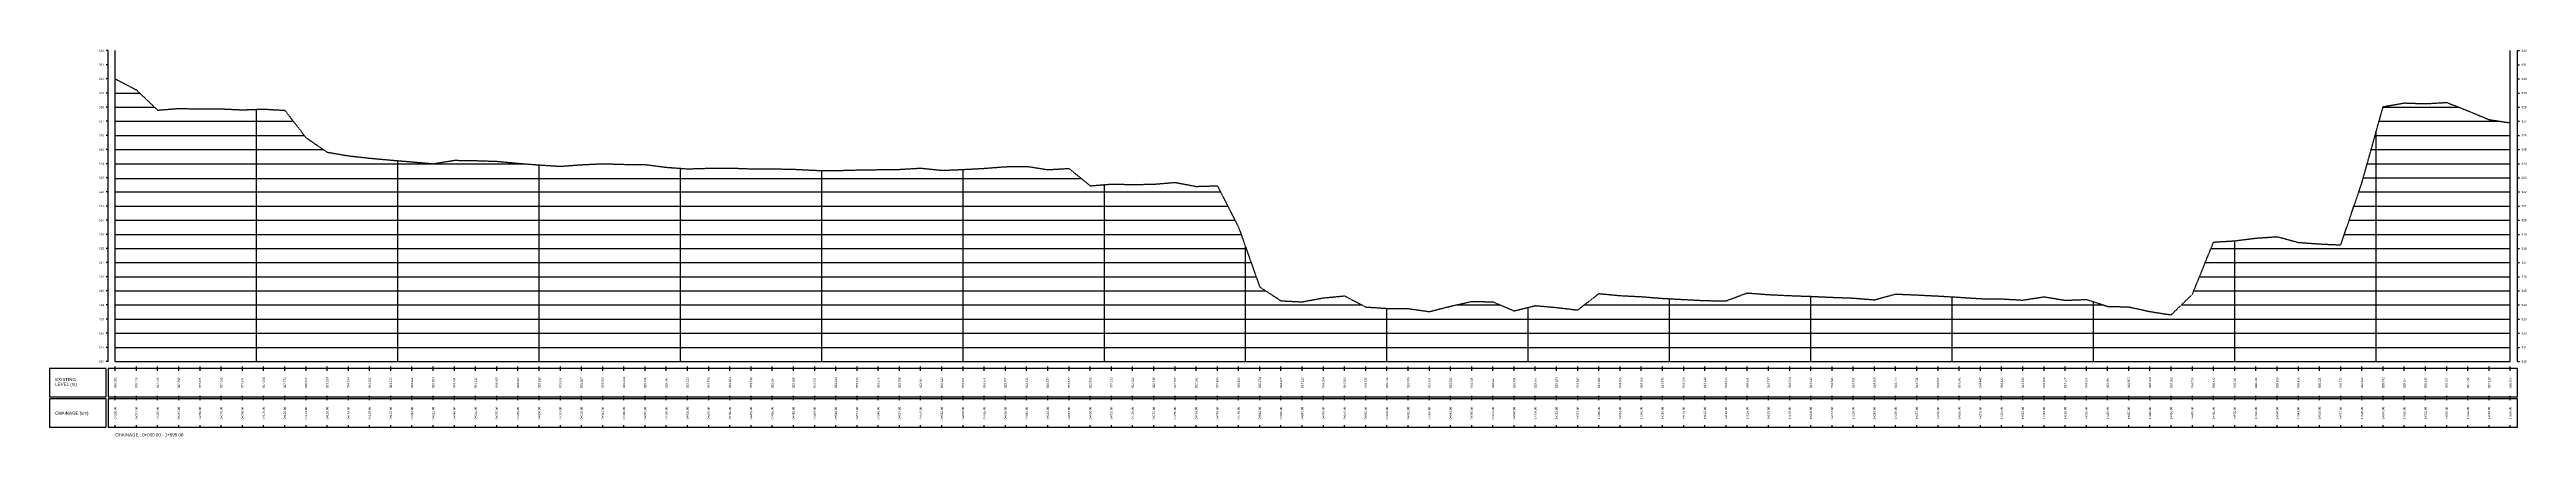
# Model space of a CAD drawing. Header units: millimetres. Extents: x 824502 to 1498685, y 1474633 to 1481826.
# Drawn here: x 1486557 to 1488310, y 1481552 to 1481826 of the extents above; entities that cross this region are included whole.
import ezdxf
from ezdxf.enums import TextEntityAlignment as Align

# ---------------------------------------------------------------- set-up
doc = ezdxf.new("R2010")
doc.units = ezdxf.units.MM
doc.linetypes.add('HIDDEN', pattern=[0.375, 0.25, -0.125])
for name, color, linetype in [('GL', 3, 'HIDDEN'), ('GRID', 8, 'Continuous'), ('SCALE_LINE', 1, 'Continuous'), ('TitleBox', 7, 'Continuous')]:
    doc.layers.add(name, color=color, linetype=linetype)
doc.styles.get("Standard").update_dxf_attribs({"font": 'arial.ttf'})

msp = doc.modelspace()

# ---------------------------------------------------------------- linework, layer by layer
at = {"layer": 'GL'}
msp.add_lwpolyline([(1486603.678, 1481804.791), (1486618.678, 1481796.991), (1486633.678, 1481782.681), (1486648.678, 1481783.891), (1486663.678, 1481783.501), (1486678.678, 1481783.591), (1486693.678, 1481782.901), (1486708.678, 1481783.431), (1486723.678, 1481782.541), (1486738.678, 1481763.151), (1486753.678, 1481752.931), (1486768.678, 1481750.371), (1486783.678, 1481748.712), (1486798.678, 1481747.341), (1486813.678, 1481746.082), (1486828.678, 1481744.731), (1486843.678, 1481747.202), (1486858.678, 1481746.971), (1486873.678, 1481746.481), (1486888.678, 1481745.071), (1486903.678, 1481743.911), (1486918.678, 1481742.951), (1486933.678, 1481744.061), (1486948.678, 1481744.791), (1486963.678, 1481744.331), (1486978.678, 1481744.151), (1486993.678, 1481742.241), (1487008.678, 1481741.141), (1487023.678, 1481741.571), (1487038.678, 1481741.731), (1487053.678, 1481741.151), (1487068.678, 1481741.161), (1487083.678, 1481740.871), (1487098.678, 1481740.101), (1487113.678, 1481739.931), (1487128.678, 1481740.352), (1487143.678, 1481740.571), (1487158.678, 1481740.771), (1487173.678, 1481741.661), (1487188.678, 1481740.081), (1487203.678, 1481740.701), (1487218.678, 1481741.501), (1487233.678, 1481742.661), (1487248.678, 1481742.911), (1487263.678, 1481740.561), (1487278.678, 1481741.441), (1487293.678, 1481729.151), (1487308.678, 1481730.341), (1487323.678, 1481730.071), (1487338.678, 1481730.271), (1487353.678, 1481731.551), (1487368.678, 1481728.712), (1487383.678, 1481729.171), (1487398.678, 1481699.781), (1487413.678, 1481657.531), (1487428.678, 1481647.751), (1487443.678, 1481647.021), (1487458.678, 1481649.832), (1487473.678, 1481651.221), (1487488.678, 1481643.381), (1487503.678, 1481642.381), (1487518.678, 1481642.241), (1487533.678, 1481640.101), (1487548.678, 1481643.941), (1487563.678, 1481647.281), (1487578.678, 1481647.061), (1487593.678, 1481640.601), (1487608.678, 1481644.341), (1487623.678, 1481643.031), (1487638.678, 1481641.241), (1487653.678, 1481652.871), (1487668.678, 1481651.441), (1487683.678, 1481650.692), (1487698.678, 1481649.491), (1487713.678, 1481648.691), (1487728.678, 1481647.891), (1487743.678, 1481647.741), (1487758.678, 1481653.301), (1487773.678, 1481652.161), (1487788.678, 1481651.431), (1487803.678, 1481650.921), (1487818.678, 1481650.241), (1487833.678, 1481649.691), (1487848.678, 1481648.471), (1487863.678, 1481652.541), (1487878.678, 1481651.901), (1487893.678, 1481651.161), (1487908.678, 1481650.271), (1487923.678, 1481649.281), (1487938.678, 1481649.111), (1487953.678, 1481648.251), (1487968.678, 1481650.591), (1487983.678, 1481648.161), (1487998.678, 1481648.691), (1488013.678, 1481643.842), (1488028.678, 1481643.441), (1488043.678, 1481640.131), (1488058.678, 1481637.811), (1488073.678, 1481652.351), (1488088.678, 1481689.311), (1488103.678, 1481690.201), (1488118.678, 1481692.101), (1488133.678, 1481693.141), (1488148.678, 1481689.091), (1488163.678, 1481688.001), (1488178.678, 1481687.291), (1488193.678, 1481731.381), (1488208.678, 1481785.111), (1488223.678, 1481787.761), (1488238.678, 1481787.251), (1488253.678, 1481788.111), (1488268.678, 1481782.211), (1488283.678, 1481775.971), (1488298.678, 1481773.691)], dxfattribs=at)
at = {"layer": 'GRID'}
for p, q in [((1486603.678, 1481604.791), (1486603.678, 1481824.791)), ((1488298.678, 1481604.791), (1488298.678, 1481824.791)), ((1486603.678, 1481794.791), (1486620.984, 1481794.791)), ((1486603.678, 1481784.791), (1486631.466, 1481784.791)), ((1486603.678, 1481774.791), (1486729.674, 1481774.791)), ((1486703.678, 1481604.791), (1486703.678, 1481783.255)), ((1488205.797, 1481774.791), (1488291.441, 1481774.791)), ((1488208.589, 1481784.791), (1488262.118, 1481784.791)), ((1486603.678, 1481764.791), (1486737.409, 1481764.791)), ((1488203.005, 1481764.791), (1488298.678, 1481764.791)), ((1488203.678, 1481604.791), (1488203.678, 1481767.201)), ((1486603.678, 1481754.791), (1486750.948, 1481754.791)), ((1486603.678, 1481744.655), (1486894.065, 1481744.655)), ((1486803.678, 1481604.791), (1486803.678, 1481746.921)), ((1486903.678, 1481604.791), (1486903.678, 1481743.911)), ((1487003.678, 1481604.791), (1487003.678, 1481741.508)), ((1487103.678, 1481604.791), (1487103.678, 1481740.045)), ((1487203.678, 1481604.791), (1487203.678, 1481740.701)), ((1488197.422, 1481744.791), (1488298.678, 1481744.791)), ((1488200.214, 1481754.791), (1488298.678, 1481754.791)), ((1486603.678, 1481734.317), (1487286.794, 1481734.317)), ((1486603.678, 1481724.791), (1487385.913, 1481724.791)), ((1487303.678, 1481604.791), (1487303.678, 1481729.944)), ((1488191.436, 1481724.791), (1488298.678, 1481724.791)), ((1488194.63, 1481734.791), (1488298.678, 1481734.791)), ((1486603.678, 1481714.791), (1487391.017, 1481714.791)), ((1486603.678, 1481704.791), (1487396.121, 1481704.791)), ((1488184.632, 1481704.791), (1488298.678, 1481704.791)), ((1488188.034, 1481714.791), (1488298.678, 1481714.791)), ((1486603.678, 1481694.791), (1487400.45, 1481694.791)), ((1487403.678, 1481604.791), (1487403.678, 1481685.698)), ((1488103.678, 1481604.791), (1488103.678, 1481690.201)), ((1488181.23, 1481694.791), (1488298.678, 1481694.791)), ((1486603.678, 1481684.791), (1487404, 1481684.791)), ((1486603.678, 1481674.791), (1487407.55, 1481674.791)), ((1488082.785, 1481674.791), (1488298.678, 1481674.791)), ((1488086.844, 1481684.791), (1488298.678, 1481684.791)), ((1486603.678, 1481664.791), (1487411.101, 1481664.791)), ((1486603.678, 1481654.791), (1487417.88, 1481654.791)), ((1487803.678, 1481604.791), (1487803.678, 1481650.921)), ((1487903.678, 1481604.791), (1487903.678, 1481650.568)), ((1488074.668, 1481654.791), (1488298.678, 1481654.791)), ((1488078.727, 1481664.791), (1488298.678, 1481664.791)), ((1486603.678, 1481644.791), (1487485.98, 1481644.791)), ((1486603.678, 1481634.791), (1488298.678, 1481634.791)), ((1487503.678, 1481604.791), (1487503.678, 1481642.381)), ((1487552.496, 1481644.791), (1487583.949, 1481644.791)), ((1487603.678, 1481604.791), (1487603.678, 1481643.095)), ((1487643.257, 1481644.791), (1488010.741, 1481644.791)), ((1487703.678, 1481604.791), (1487703.678, 1481649.224)), ((1488003.678, 1481604.791), (1488003.678, 1481647.075)), ((1488065.879, 1481644.791), (1488298.678, 1481644.791)), ((1486603.678, 1481624.791), (1488298.678, 1481624.791)), ((1486603.678, 1481614.791), (1488298.678, 1481614.791)), ((1486603.678, 1481604.791), (1488298.678, 1481604.791))]:
    msp.add_line(p, q, dxfattribs=at)
at = {"layer": 'SCALE_LINE'}
for p, q in [((1486598.678, 1481824.791), (1486597.178, 1481824.791)), ((1486598.678, 1481814.791), (1486597.178, 1481814.791)), ((1486598.678, 1481604.791), (1486598.678, 1481824.791)), ((1488303.678, 1481604.791), (1488303.678, 1481824.791)), ((1488303.678, 1481824.791), (1488305.178, 1481824.791)), ((1488303.678, 1481814.791), (1488305.178, 1481814.791)), ((1486598.678, 1481804.791), (1486597.178, 1481804.791)), ((1486598.678, 1481794.791), (1486597.178, 1481794.791)), ((1488303.678, 1481804.791), (1488305.178, 1481804.791)), ((1488303.678, 1481794.791), (1488305.178, 1481794.791)), ((1486598.678, 1481784.791), (1486597.178, 1481784.791)), ((1486598.678, 1481774.791), (1486597.178, 1481774.791)), ((1488303.678, 1481784.791), (1488305.178, 1481784.791)), ((1488303.678, 1481774.791), (1488305.178, 1481774.791)), ((1486598.678, 1481764.791), (1486597.178, 1481764.791)), ((1488303.678, 1481764.791), (1488305.178, 1481764.791)), ((1486598.678, 1481754.791), (1486597.178, 1481754.791)), ((1486598.678, 1481744.791), (1486597.178, 1481744.791)), ((1488303.678, 1481754.791), (1488305.178, 1481754.791)), ((1488303.678, 1481744.791), (1488305.178, 1481744.791)), ((1486598.678, 1481734.791), (1486597.178, 1481734.791)), ((1486598.678, 1481724.791), (1486597.178, 1481724.791)), ((1488303.678, 1481734.791), (1488305.178, 1481734.791)), ((1488303.678, 1481724.791), (1488305.178, 1481724.791)), ((1486598.678, 1481714.791), (1486597.178, 1481714.791)), ((1486598.678, 1481704.791), (1486597.178, 1481704.791)), ((1488303.678, 1481714.791), (1488305.178, 1481714.791)), ((1488303.678, 1481704.791), (1488305.178, 1481704.791)), ((1486598.678, 1481694.791), (1486597.178, 1481694.791)), ((1488303.678, 1481694.791), (1488305.178, 1481694.791)), ((1486598.678, 1481684.791), (1486597.178, 1481684.791)), ((1486598.678, 1481674.791), (1486597.178, 1481674.791)), ((1488303.678, 1481684.791), (1488305.178, 1481684.791)), ((1488303.678, 1481674.791), (1488305.178, 1481674.791)), ((1486598.678, 1481664.791), (1486597.178, 1481664.791)), ((1486598.678, 1481654.791), (1486597.178, 1481654.791)), ((1488303.678, 1481664.791), (1488305.178, 1481664.791)), ((1488303.678, 1481654.791), (1488305.178, 1481654.791)), ((1486598.678, 1481644.791), (1486597.178, 1481644.791)), ((1486598.678, 1481634.791), (1486597.178, 1481634.791)), ((1488303.678, 1481644.791), (1488305.178, 1481644.791)), ((1488303.678, 1481634.791), (1488305.178, 1481634.791)), ((1486598.678, 1481624.791), (1486597.178, 1481624.791)), ((1488303.678, 1481624.791), (1488305.178, 1481624.791)), ((1486598.678, 1481614.791), (1486597.178, 1481614.791)), ((1486598.678, 1481604.791), (1486597.178, 1481604.791)), ((1488303.678, 1481614.791), (1488305.178, 1481614.791)), ((1488303.678, 1481604.791), (1488305.178, 1481604.791))]:
    msp.add_line(p, q, dxfattribs=at)
at = {"layer": 'TitleBox'}
for p, q in [((1486603.678, 1481598.291), (1486603.678, 1481601.291)), ((1486618.678, 1481598.291), (1486618.678, 1481601.291)), ((1486633.678, 1481598.291), (1486633.678, 1481601.291)), ((1486648.678, 1481598.291), (1486648.678, 1481601.291)), ((1486663.678, 1481598.291), (1486663.678, 1481601.291)), ((1486678.678, 1481598.291), (1486678.678, 1481601.291)), ((1486693.678, 1481598.291), (1486693.678, 1481601.291)), ((1486708.678, 1481598.291), (1486708.678, 1481601.291)), ((1486723.678, 1481598.291), (1486723.678, 1481601.291)), ((1486738.678, 1481598.291), (1486738.678, 1481601.291)), ((1486753.678, 1481598.291), (1486753.678, 1481601.291)), ((1486768.678, 1481598.291), (1486768.678, 1481601.291)), ((1486783.678, 1481598.291), (1486783.678, 1481601.291)), ((1486798.678, 1481598.291), (1486798.678, 1481601.291)), ((1486813.678, 1481598.291), (1486813.678, 1481601.291)), ((1486828.678, 1481598.291), (1486828.678, 1481601.291)), ((1486843.678, 1481598.291), (1486843.678, 1481601.291)), ((1486858.678, 1481598.291), (1486858.678, 1481601.291)), ((1486873.678, 1481598.291), (1486873.678, 1481601.291)), ((1486888.678, 1481598.291), (1486888.678, 1481601.291)), ((1486903.678, 1481598.291), (1486903.678, 1481601.291)), ((1486918.678, 1481598.291), (1486918.678, 1481601.291)), ((1486933.678, 1481598.291), (1486933.678, 1481601.291)), ((1486948.678, 1481598.291), (1486948.678, 1481601.291)), ((1486963.678, 1481598.291), (1486963.678, 1481601.291)), ((1486978.678, 1481598.291), (1486978.678, 1481601.291)), ((1486993.678, 1481598.291), (1486993.678, 1481601.291)), ((1487008.678, 1481598.291), (1487008.678, 1481601.291)), ((1487023.678, 1481598.291), (1487023.678, 1481601.291)), ((1487038.678, 1481598.291), (1487038.678, 1481601.291)), ((1487053.678, 1481598.291), (1487053.678, 1481601.291)), ((1487068.678, 1481598.291), (1487068.678, 1481601.291)), ((1487083.678, 1481598.291), (1487083.678, 1481601.291)), ((1487098.678, 1481598.291), (1487098.678, 1481601.291)), ((1487113.678, 1481598.291), (1487113.678, 1481601.291)), ((1487128.678, 1481598.291), (1487128.678, 1481601.291)), ((1487143.678, 1481598.291), (1487143.678, 1481601.291)), ((1487158.678, 1481598.291), (1487158.678, 1481601.291)), ((1487173.678, 1481598.291), (1487173.678, 1481601.291)), ((1487188.678, 1481598.291), (1487188.678, 1481601.291)), ((1487203.678, 1481598.291), (1487203.678, 1481601.291)), ((1487218.678, 1481598.291), (1487218.678, 1481601.291)), ((1487233.678, 1481598.291), (1487233.678, 1481601.291)), ((1487248.678, 1481598.291), (1487248.678, 1481601.291)), ((1487263.678, 1481598.291), (1487263.678, 1481601.291)), ((1487278.678, 1481598.291), (1487278.678, 1481601.291)), ((1487293.678, 1481598.291), (1487293.678, 1481601.291)), ((1487308.678, 1481598.291), (1487308.678, 1481601.291)), ((1487323.678, 1481598.291), (1487323.678, 1481601.291)), ((1487338.678, 1481598.291), (1487338.678, 1481601.291)), ((1487353.678, 1481598.291), (1487353.678, 1481601.291)), ((1487368.678, 1481598.291), (1487368.678, 1481601.291)), ((1487383.678, 1481598.291), (1487383.678, 1481601.291)), ((1487398.678, 1481598.291), (1487398.678, 1481601.291)), ((1487413.678, 1481598.291), (1487413.678, 1481601.291)), ((1487428.678, 1481598.291), (1487428.678, 1481601.291)), ((1487443.678, 1481598.291), (1487443.678, 1481601.291)), ((1487458.678, 1481598.291), (1487458.678, 1481601.291)), ((1487473.678, 1481598.291), (1487473.678, 1481601.291)), ((1487488.678, 1481598.291), (1487488.678, 1481601.291)), ((1487503.678, 1481598.291), (1487503.678, 1481601.291)), ((1487518.678, 1481598.291), (1487518.678, 1481601.291)), ((1487533.678, 1481598.291), (1487533.678, 1481601.291)), ((1487548.678, 1481598.291), (1487548.678, 1481601.291)), ((1487563.678, 1481598.291), (1487563.678, 1481601.291)), ((1487578.678, 1481598.291), (1487578.678, 1481601.291)), ((1487593.678, 1481598.291), (1487593.678, 1481601.291)), ((1487608.678, 1481598.291), (1487608.678, 1481601.291)), ((1487623.678, 1481598.291), (1487623.678, 1481601.291)), ((1487638.678, 1481598.291), (1487638.678, 1481601.291)), ((1487653.678, 1481598.291), (1487653.678, 1481601.291)), ((1487668.678, 1481598.291), (1487668.678, 1481601.291)), ((1487683.678, 1481598.291), (1487683.678, 1481601.291)), ((1487698.678, 1481598.291), (1487698.678, 1481601.291)), ((1487713.678, 1481598.291), (1487713.678, 1481601.291)), ((1487728.678, 1481598.291), (1487728.678, 1481601.291)), ((1487743.678, 1481598.291), (1487743.678, 1481601.291)), ((1487758.678, 1481598.291), (1487758.678, 1481601.291)), ((1487773.678, 1481598.291), (1487773.678, 1481601.291)), ((1487788.678, 1481598.291), (1487788.678, 1481601.291)), ((1487803.678, 1481598.291), (1487803.678, 1481601.291)), ((1487818.678, 1481598.291), (1487818.678, 1481601.291)), ((1487833.678, 1481598.291), (1487833.678, 1481601.291)), ((1487848.678, 1481598.291), (1487848.678, 1481601.291)), ((1487863.678, 1481598.291), (1487863.678, 1481601.291)), ((1487878.678, 1481598.291), (1487878.678, 1481601.291)), ((1487893.678, 1481598.291), (1487893.678, 1481601.291)), ((1487908.678, 1481598.291), (1487908.678, 1481601.291)), ((1487923.678, 1481598.291), (1487923.678, 1481601.291)), ((1487938.678, 1481598.291), (1487938.678, 1481601.291)), ((1487953.678, 1481598.291), (1487953.678, 1481601.291)), ((1487968.678, 1481598.291), (1487968.678, 1481601.291)), ((1487983.678, 1481598.291), (1487983.678, 1481601.291)), ((1487998.678, 1481598.291), (1487998.678, 1481601.291)), ((1488013.678, 1481598.291), (1488013.678, 1481601.291)), ((1488028.678, 1481598.291), (1488028.678, 1481601.291)), ((1488043.678, 1481598.291), (1488043.678, 1481601.291)), ((1488058.678, 1481598.291), (1488058.678, 1481601.291)), ((1488073.678, 1481598.291), (1488073.678, 1481601.291)), ((1488088.678, 1481598.291), (1488088.678, 1481601.291)), ((1488103.678, 1481598.291), (1488103.678, 1481601.291)), ((1488118.678, 1481598.291), (1488118.678, 1481601.291)), ((1488133.678, 1481598.291), (1488133.678, 1481601.291)), ((1488148.678, 1481598.291), (1488148.678, 1481601.291)), ((1488163.678, 1481598.291), (1488163.678, 1481601.291)), ((1488178.678, 1481598.291), (1488178.678, 1481601.291)), ((1488193.678, 1481598.291), (1488193.678, 1481601.291)), ((1488208.678, 1481598.291), (1488208.678, 1481601.291)), ((1488223.678, 1481598.291), (1488223.678, 1481601.291)), ((1488238.678, 1481598.291), (1488238.678, 1481601.291)), ((1488253.678, 1481598.291), (1488253.678, 1481601.291)), ((1488268.678, 1481598.291), (1488268.678, 1481601.291)), ((1488283.678, 1481598.291), (1488283.678, 1481601.291)), ((1488298.678, 1481598.291), (1488298.678, 1481601.291)), ((1486603.678, 1481577.541), (1486603.678, 1481580.541)), ((1486618.678, 1481577.541), (1486618.678, 1481580.541)), ((1486633.678, 1481577.541), (1486633.678, 1481580.541)), ((1486648.678, 1481577.541), (1486648.678, 1481580.541)), ((1486663.678, 1481577.541), (1486663.678, 1481580.541)), ((1486678.678, 1481577.541), (1486678.678, 1481580.541)), ((1486693.678, 1481577.541), (1486693.678, 1481580.541)), ((1486708.678, 1481577.541), (1486708.678, 1481580.541)), ((1486723.678, 1481577.541), (1486723.678, 1481580.541)), ((1486738.678, 1481577.541), (1486738.678, 1481580.541)), ((1486753.678, 1481577.541), (1486753.678, 1481580.541)), ((1486768.678, 1481577.541), (1486768.678, 1481580.541)), ((1486783.678, 1481577.541), (1486783.678, 1481580.541)), ((1486798.678, 1481577.541), (1486798.678, 1481580.541)), ((1486813.678, 1481577.541), (1486813.678, 1481580.541)), ((1486828.678, 1481577.541), (1486828.678, 1481580.541)), ((1486843.678, 1481577.541), (1486843.678, 1481580.541)), ((1486858.678, 1481577.541), (1486858.678, 1481580.541)), ((1486873.678, 1481577.541), (1486873.678, 1481580.541)), ((1486888.678, 1481577.541), (1486888.678, 1481580.541)), ((1486903.678, 1481577.541), (1486903.678, 1481580.541)), ((1486918.678, 1481577.541), (1486918.678, 1481580.541)), ((1486933.678, 1481577.541), (1486933.678, 1481580.541)), ((1486948.678, 1481577.541), (1486948.678, 1481580.541)), ((1486963.678, 1481577.541), (1486963.678, 1481580.541)), ((1486978.678, 1481577.541), (1486978.678, 1481580.541)), ((1486993.678, 1481577.541), (1486993.678, 1481580.541)), ((1487008.678, 1481577.541), (1487008.678, 1481580.541)), ((1487023.678, 1481577.541), (1487023.678, 1481580.541)), ((1487038.678, 1481577.541), (1487038.678, 1481580.541)), ((1487053.678, 1481577.541), (1487053.678, 1481580.541)), ((1487068.678, 1481577.541), (1487068.678, 1481580.541)), ((1487083.678, 1481577.541), (1487083.678, 1481580.541)), ((1487098.678, 1481577.541), (1487098.678, 1481580.541)), ((1487113.678, 1481577.541), (1487113.678, 1481580.541)), ((1487128.678, 1481577.541), (1487128.678, 1481580.541)), ((1487143.678, 1481577.541), (1487143.678, 1481580.541)), ((1487158.678, 1481577.541), (1487158.678, 1481580.541)), ((1487173.678, 1481577.541), (1487173.678, 1481580.541)), ((1487188.678, 1481577.541), (1487188.678, 1481580.541)), ((1487203.678, 1481577.541), (1487203.678, 1481580.541)), ((1487218.678, 1481577.541), (1487218.678, 1481580.541)), ((1487233.678, 1481577.541), (1487233.678, 1481580.541)), ((1487248.678, 1481577.541), (1487248.678, 1481580.541)), ((1487263.678, 1481577.541), (1487263.678, 1481580.541)), ((1487278.678, 1481577.541), (1487278.678, 1481580.541)), ((1487293.678, 1481577.541), (1487293.678, 1481580.541)), ((1487308.678, 1481577.541), (1487308.678, 1481580.541)), ((1487323.678, 1481577.541), (1487323.678, 1481580.541)), ((1487338.678, 1481577.541), (1487338.678, 1481580.541)), ((1487353.678, 1481577.541), (1487353.678, 1481580.541)), ((1487368.678, 1481577.541), (1487368.678, 1481580.541)), ((1487383.678, 1481577.541), (1487383.678, 1481580.541)), ((1487398.678, 1481577.541), (1487398.678, 1481580.541)), ((1487413.678, 1481577.541), (1487413.678, 1481580.541)), ((1487428.678, 1481577.541), (1487428.678, 1481580.541)), ((1487443.678, 1481577.541), (1487443.678, 1481580.541)), ((1487458.678, 1481577.541), (1487458.678, 1481580.541)), ((1487473.678, 1481577.541), (1487473.678, 1481580.541)), ((1487488.678, 1481577.541), (1487488.678, 1481580.541)), ((1487503.678, 1481577.541), (1487503.678, 1481580.541)), ((1487518.678, 1481577.541), (1487518.678, 1481580.541)), ((1487533.678, 1481577.541), (1487533.678, 1481580.541)), ((1487548.678, 1481577.541), (1487548.678, 1481580.541)), ((1487563.678, 1481577.541), (1487563.678, 1481580.541)), ((1487578.678, 1481577.541), (1487578.678, 1481580.541)), ((1487593.678, 1481577.541), (1487593.678, 1481580.541)), ((1487608.678, 1481577.541), (1487608.678, 1481580.541)), ((1487623.678, 1481577.541), (1487623.678, 1481580.541)), ((1487638.678, 1481577.541), (1487638.678, 1481580.541)), ((1487653.678, 1481577.541), (1487653.678, 1481580.541)), ((1487668.678, 1481577.541), (1487668.678, 1481580.541)), ((1487683.678, 1481577.541), (1487683.678, 1481580.541)), ((1487698.678, 1481577.541), (1487698.678, 1481580.541)), ((1487713.678, 1481577.541), (1487713.678, 1481580.541)), ((1487728.678, 1481577.541), (1487728.678, 1481580.541)), ((1487743.678, 1481577.541), (1487743.678, 1481580.541)), ((1487758.678, 1481577.541), (1487758.678, 1481580.541)), ((1487773.678, 1481577.541), (1487773.678, 1481580.541)), ((1487788.678, 1481577.541), (1487788.678, 1481580.541)), ((1487803.678, 1481577.541), (1487803.678, 1481580.541)), ((1487818.678, 1481577.541), (1487818.678, 1481580.541)), ((1487833.678, 1481577.541), (1487833.678, 1481580.541)), ((1487848.678, 1481577.541), (1487848.678, 1481580.541)), ((1487863.678, 1481577.541), (1487863.678, 1481580.541)), ((1487878.678, 1481577.541), (1487878.678, 1481580.541)), ((1487893.678, 1481577.541), (1487893.678, 1481580.541)), ((1487908.678, 1481577.541), (1487908.678, 1481580.541)), ((1487923.678, 1481577.541), (1487923.678, 1481580.541)), ((1487938.678, 1481577.541), (1487938.678, 1481580.541)), ((1487953.678, 1481577.541), (1487953.678, 1481580.541)), ((1487968.678, 1481577.541), (1487968.678, 1481580.541)), ((1487983.678, 1481577.541), (1487983.678, 1481580.541)), ((1487998.678, 1481577.541), (1487998.678, 1481580.541)), ((1488013.678, 1481577.541), (1488013.678, 1481580.541)), ((1488028.678, 1481577.541), (1488028.678, 1481580.541)), ((1488043.678, 1481577.541), (1488043.678, 1481580.541)), ((1488058.678, 1481577.541), (1488058.678, 1481580.541)), ((1488073.678, 1481577.541), (1488073.678, 1481580.541)), ((1488088.678, 1481577.541), (1488088.678, 1481580.541)), ((1488103.678, 1481577.541), (1488103.678, 1481580.541)), ((1488118.678, 1481577.541), (1488118.678, 1481580.541)), ((1488133.678, 1481577.541), (1488133.678, 1481580.541)), ((1488148.678, 1481577.541), (1488148.678, 1481580.541)), ((1488163.678, 1481577.541), (1488163.678, 1481580.541)), ((1488178.678, 1481577.541), (1488178.678, 1481580.541)), ((1488193.678, 1481577.541), (1488193.678, 1481580.541)), ((1488208.678, 1481577.541), (1488208.678, 1481580.541)), ((1488223.678, 1481577.541), (1488223.678, 1481580.541)), ((1488238.678, 1481577.541), (1488238.678, 1481580.541)), ((1488253.678, 1481577.541), (1488253.678, 1481580.541)), ((1488268.678, 1481577.541), (1488268.678, 1481580.541)), ((1488283.678, 1481577.541), (1488283.678, 1481580.541)), ((1488298.678, 1481577.541), (1488298.678, 1481580.541)), ((1486603.678, 1481558.291), (1486603.678, 1481559.791)), ((1486618.678, 1481558.291), (1486618.678, 1481559.791)), ((1486633.678, 1481558.291), (1486633.678, 1481559.791)), ((1486648.678, 1481558.291), (1486648.678, 1481559.791)), ((1486663.678, 1481558.291), (1486663.678, 1481559.791)), ((1486678.678, 1481558.291), (1486678.678, 1481559.791)), ((1486693.678, 1481558.291), (1486693.678, 1481559.791)), ((1486708.678, 1481558.291), (1486708.678, 1481559.791)), ((1486723.678, 1481558.291), (1486723.678, 1481559.791)), ((1486738.678, 1481558.291), (1486738.678, 1481559.791)), ((1486753.678, 1481558.291), (1486753.678, 1481559.791)), ((1486768.678, 1481558.291), (1486768.678, 1481559.791)), ((1486783.678, 1481558.291), (1486783.678, 1481559.791)), ((1486798.678, 1481558.291), (1486798.678, 1481559.791)), ((1486813.678, 1481558.291), (1486813.678, 1481559.791)), ((1486828.678, 1481558.291), (1486828.678, 1481559.791)), ((1486843.678, 1481558.291), (1486843.678, 1481559.791)), ((1486858.678, 1481558.291), (1486858.678, 1481559.791)), ((1486873.678, 1481558.291), (1486873.678, 1481559.791)), ((1486888.678, 1481558.291), (1486888.678, 1481559.791)), ((1486903.678, 1481558.291), (1486903.678, 1481559.791)), ((1486918.678, 1481558.291), (1486918.678, 1481559.791)), ((1486933.678, 1481558.291), (1486933.678, 1481559.791)), ((1486948.678, 1481558.291), (1486948.678, 1481559.791)), ((1486963.678, 1481558.291), (1486963.678, 1481559.791)), ((1486978.678, 1481558.291), (1486978.678, 1481559.791)), ((1486993.678, 1481558.291), (1486993.678, 1481559.791)), ((1487008.678, 1481558.291), (1487008.678, 1481559.791)), ((1487023.678, 1481558.291), (1487023.678, 1481559.791)), ((1487038.678, 1481558.291), (1487038.678, 1481559.791)), ((1487053.678, 1481558.291), (1487053.678, 1481559.791)), ((1487068.678, 1481558.291), (1487068.678, 1481559.791)), ((1487083.678, 1481558.291), (1487083.678, 1481559.791)), ((1487098.678, 1481558.291), (1487098.678, 1481559.791)), ((1487113.678, 1481558.291), (1487113.678, 1481559.791)), ((1487128.678, 1481558.291), (1487128.678, 1481559.791)), ((1487143.678, 1481558.291), (1487143.678, 1481559.791)), ((1487158.678, 1481558.291), (1487158.678, 1481559.791)), ((1487173.678, 1481558.291), (1487173.678, 1481559.791)), ((1487188.678, 1481558.291), (1487188.678, 1481559.791)), ((1487203.678, 1481558.291), (1487203.678, 1481559.791)), ((1487218.678, 1481558.291), (1487218.678, 1481559.791)), ((1487233.678, 1481558.291), (1487233.678, 1481559.791)), ((1487248.678, 1481558.291), (1487248.678, 1481559.791)), ((1487263.678, 1481558.291), (1487263.678, 1481559.791)), ((1487278.678, 1481558.291), (1487278.678, 1481559.791)), ((1487293.678, 1481558.291), (1487293.678, 1481559.791)), ((1487308.678, 1481558.291), (1487308.678, 1481559.791)), ((1487323.678, 1481558.291), (1487323.678, 1481559.791)), ((1487338.678, 1481558.291), (1487338.678, 1481559.791)), ((1487353.678, 1481558.291), (1487353.678, 1481559.791)), ((1487368.678, 1481558.291), (1487368.678, 1481559.791)), ((1487383.678, 1481558.291), (1487383.678, 1481559.791)), ((1487398.678, 1481558.291), (1487398.678, 1481559.791)), ((1487413.678, 1481558.291), (1487413.678, 1481559.791)), ((1487428.678, 1481558.291), (1487428.678, 1481559.791)), ((1487443.678, 1481558.291), (1487443.678, 1481559.791)), ((1487458.678, 1481558.291), (1487458.678, 1481559.791)), ((1487473.678, 1481558.291), (1487473.678, 1481559.791)), ((1487488.678, 1481558.291), (1487488.678, 1481559.791)), ((1487503.678, 1481558.291), (1487503.678, 1481559.791)), ((1487518.678, 1481558.291), (1487518.678, 1481559.791)), ((1487533.678, 1481558.291), (1487533.678, 1481559.791)), ((1487548.678, 1481558.291), (1487548.678, 1481559.791)), ((1487563.678, 1481558.291), (1487563.678, 1481559.791)), ((1487578.678, 1481558.291), (1487578.678, 1481559.791)), ((1487593.678, 1481558.291), (1487593.678, 1481559.791)), ((1487608.678, 1481558.291), (1487608.678, 1481559.791)), ((1487623.678, 1481558.291), (1487623.678, 1481559.791)), ((1487638.678, 1481558.291), (1487638.678, 1481559.791)), ((1487653.678, 1481558.291), (1487653.678, 1481559.791)), ((1487668.678, 1481558.291), (1487668.678, 1481559.791)), ((1487683.678, 1481558.291), (1487683.678, 1481559.791)), ((1487698.678, 1481558.291), (1487698.678, 1481559.791)), ((1487713.678, 1481558.291), (1487713.678, 1481559.791)), ((1487728.678, 1481558.291), (1487728.678, 1481559.791)), ((1487743.678, 1481558.291), (1487743.678, 1481559.791)), ((1487758.678, 1481558.291), (1487758.678, 1481559.791)), ((1487773.678, 1481558.291), (1487773.678, 1481559.791)), ((1487788.678, 1481558.291), (1487788.678, 1481559.791)), ((1487803.678, 1481558.291), (1487803.678, 1481559.791)), ((1487818.678, 1481558.291), (1487818.678, 1481559.791)), ((1487833.678, 1481558.291), (1487833.678, 1481559.791)), ((1487848.678, 1481558.291), (1487848.678, 1481559.791)), ((1487863.678, 1481558.291), (1487863.678, 1481559.791)), ((1487878.678, 1481558.291), (1487878.678, 1481559.791)), ((1487893.678, 1481558.291), (1487893.678, 1481559.791)), ((1487908.678, 1481558.291), (1487908.678, 1481559.791)), ((1487923.678, 1481558.291), (1487923.678, 1481559.791)), ((1487938.678, 1481558.291), (1487938.678, 1481559.791)), ((1487953.678, 1481558.291), (1487953.678, 1481559.791)), ((1487968.678, 1481558.291), (1487968.678, 1481559.791)), ((1487983.678, 1481558.291), (1487983.678, 1481559.791)), ((1487998.678, 1481558.291), (1487998.678, 1481559.791)), ((1488013.678, 1481558.291), (1488013.678, 1481559.791)), ((1488028.678, 1481558.291), (1488028.678, 1481559.791)), ((1488043.678, 1481558.291), (1488043.678, 1481559.791)), ((1488058.678, 1481558.291), (1488058.678, 1481559.791)), ((1488073.678, 1481558.291), (1488073.678, 1481559.791)), ((1488088.678, 1481558.291), (1488088.678, 1481559.791)), ((1488103.678, 1481558.291), (1488103.678, 1481559.791)), ((1488118.678, 1481558.291), (1488118.678, 1481559.791)), ((1488133.678, 1481558.291), (1488133.678, 1481559.791)), ((1488148.678, 1481558.291), (1488148.678, 1481559.791)), ((1488163.678, 1481558.291), (1488163.678, 1481559.791)), ((1488178.678, 1481558.291), (1488178.678, 1481559.791)), ((1488193.678, 1481558.291), (1488193.678, 1481559.791)), ((1488208.678, 1481558.291), (1488208.678, 1481559.791)), ((1488223.678, 1481558.291), (1488223.678, 1481559.791)), ((1488238.678, 1481558.291), (1488238.678, 1481559.791)), ((1488253.678, 1481558.291), (1488253.678, 1481559.791)), ((1488268.678, 1481558.291), (1488268.678, 1481559.791)), ((1488283.678, 1481558.291), (1488283.678, 1481559.791)), ((1488298.678, 1481558.291), (1488298.678, 1481559.791))]:
    msp.add_line(p, q, dxfattribs=at)
for points in [[(1486557.178, 1481599.791), (1486557.178, 1481579.791), (1486597.178, 1481579.791), (1486597.178, 1481599.791)], [(1486598.678, 1481599.791), (1486598.678, 1481579.791), (1488303.678, 1481579.791), (1488303.678, 1481599.791)], [(1486557.178, 1481578.291), (1486557.178, 1481558.291), (1486597.178, 1481558.291), (1486597.178, 1481578.291)], [(1486598.678, 1481578.291), (1486598.678, 1481558.291), (1488303.678, 1481558.291), (1488303.678, 1481578.291)]]:
    msp.add_lwpolyline(points, close=True, dxfattribs=at)

# ---------------------------------------------------------------- texts
for s, p in [('932', (1486595.678, 1481824.791)), ('931', (1486595.678, 1481814.791)), ('930', (1486595.678, 1481804.791)), ('929', (1486595.678, 1481794.791)), ('928', (1486595.678, 1481784.791)), ('927', (1486595.678, 1481774.791)), ('926', (1486595.678, 1481764.791)), ('925', (1486595.678, 1481754.791)), ('924', (1486595.678, 1481744.791)), ('923', (1486595.678, 1481734.791)), ('922', (1486595.678, 1481724.791)), ('921', (1486595.678, 1481714.791)), ('920', (1486595.678, 1481704.791)), ('919', (1486595.678, 1481694.791)), ('918', (1486595.678, 1481684.791)), ('917', (1486595.678, 1481674.791)), ('916', (1486595.678, 1481664.791)), ('915', (1486595.678, 1481654.791)), ('914', (1486595.678, 1481644.791)), ('913', (1486595.678, 1481634.791)), ('912', (1486595.678, 1481624.791)), ('911', (1486595.678, 1481614.791)), ('910', (1486595.678, 1481604.791))]:
    msp.add_text(s, height=1.5).set_placement(p, align=Align.MIDDLE_RIGHT)
for s, p in [('932', (1488306.678, 1481824.791)), ('931', (1488306.678, 1481814.791)), ('930', (1488306.678, 1481804.791)), ('929', (1488306.678, 1481794.791)), ('928', (1488306.678, 1481784.791)), ('927', (1488306.678, 1481774.791)), ('926', (1488306.678, 1481764.791)), ('925', (1488306.678, 1481754.791)), ('924', (1488306.678, 1481744.791)), ('923', (1488306.678, 1481734.791)), ('922', (1488306.678, 1481724.791)), ('921', (1488306.678, 1481714.791)), ('920', (1488306.678, 1481704.791)), ('919', (1488306.678, 1481694.791)), ('918', (1488306.678, 1481684.791)), ('917', (1488306.678, 1481674.791)), ('916', (1488306.678, 1481664.791)), ('915', (1488306.678, 1481654.791)), ('914', (1488306.678, 1481644.791)), ('913', (1488306.678, 1481634.791)), ('912', (1488306.678, 1481624.791)), ('911', (1488306.678, 1481614.791)), ('910', (1488306.678, 1481604.791))]:
    msp.add_text(s, height=1.5).set_placement(p, align=Align.MIDDLE_LEFT)
for s, p in [('EXISTING', (1486561.178, 1481592.041)), ('LEVEL (m)', (1486561.178, 1481588.666)), ('CHAINAGE (km)', (1486561.178, 1481568.291))]:
    msp.add_text(s, height=2.25, dxfattribs=at).set_placement(p, align=Align.MIDDLE_LEFT)
for s, p in [('930.000', (1486603.678, 1481589.791)), ('929.220', (1486618.678, 1481589.791)), ('927.789', (1486633.678, 1481589.791)), ('927.910', (1486648.678, 1481589.791)), ('927.871', (1486663.678, 1481589.791)), ('927.880', (1486678.678, 1481589.791)), ('927.811', (1486693.678, 1481589.791)), ('927.864', (1486708.678, 1481589.791)), ('927.775', (1486723.678, 1481589.791)), ('925.836', (1486738.678, 1481589.791)), ('924.814', (1486753.678, 1481589.791)), ('924.558', (1486768.678, 1481589.791)), ('924.392', (1486783.678, 1481589.791)), ('924.255', (1486798.678, 1481589.791)), ('924.129', (1486813.678, 1481589.791)), ('923.994', (1486828.678, 1481589.791)), ('924.241', (1486843.678, 1481589.791)), ('924.218', (1486858.678, 1481589.791)), ('924.169', (1486873.678, 1481589.791)), ('924.028', (1486888.678, 1481589.791)), ('923.912', (1486903.678, 1481589.791)), ('923.816', (1486918.678, 1481589.791)), ('923.927', (1486933.678, 1481589.791)), ('924.000', (1486948.678, 1481589.791)), ('923.954', (1486963.678, 1481589.791)), ('923.936', (1486978.678, 1481589.791)), ('923.745', (1486993.678, 1481589.791)), ('923.635', (1487008.678, 1481589.791)), ('923.678', (1487023.678, 1481589.791)), ('923.694', (1487038.678, 1481589.791)), ('923.636', (1487053.678, 1481589.791)), ('923.637', (1487068.678, 1481589.791)), ('923.608', (1487083.678, 1481589.791)), ('923.531', (1487098.678, 1481589.791)), ('923.514', (1487113.678, 1481589.791)), ('923.556', (1487128.678, 1481589.791)), ('923.578', (1487143.678, 1481589.791)), ('923.598', (1487158.678, 1481589.791)), ('923.687', (1487173.678, 1481589.791)), ('923.529', (1487188.678, 1481589.791)), ('923.591', (1487203.678, 1481589.791)), ('923.671', (1487218.678, 1481589.791)), ('923.787', (1487233.678, 1481589.791)), ('923.812', (1487248.678, 1481589.791)), ('923.577', (1487263.678, 1481589.791)), ('923.665', (1487278.678, 1481589.791)), ('922.436', (1487293.678, 1481589.791)), ('922.555', (1487308.678, 1481589.791)), ('922.528', (1487323.678, 1481589.791)), ('922.548', (1487338.678, 1481589.791)), ('922.676', (1487353.678, 1481589.791)), ('922.392', (1487368.678, 1481589.791)), ('922.438', (1487383.678, 1481589.791)), ('919.499', (1487398.678, 1481589.791)), ('915.274', (1487413.678, 1481589.791)), ('914.296', (1487428.678, 1481589.791)), ('914.223', (1487443.678, 1481589.791)), ('914.504', (1487458.678, 1481589.791)), ('914.643', (1487473.678, 1481589.791)), ('913.859', (1487488.678, 1481589.791)), ('913.759', (1487503.678, 1481589.791)), ('913.745', (1487518.678, 1481589.791)), ('913.531', (1487533.678, 1481589.791)), ('913.915', (1487548.678, 1481589.791)), ('914.249', (1487563.678, 1481589.791)), ('914.227', (1487578.678, 1481589.791)), ('913.581', (1487593.678, 1481589.791)), ('913.955', (1487608.678, 1481589.791)), ('913.824', (1487623.678, 1481589.791)), ('913.645', (1487638.678, 1481589.791)), ('914.808', (1487653.678, 1481589.791)), ('914.665', (1487668.678, 1481589.791)), ('914.590', (1487683.678, 1481589.791)), ('914.470', (1487698.678, 1481589.791)), ('914.390', (1487713.678, 1481589.791)), ('914.310', (1487728.678, 1481589.791)), ('914.295', (1487743.678, 1481589.791)), ('914.851', (1487758.678, 1481589.791)), ('914.737', (1487773.678, 1481589.791)), ('914.664', (1487788.678, 1481589.791)), ('914.613', (1487803.678, 1481589.791)), ('914.545', (1487818.678, 1481589.791)), ('914.490', (1487833.678, 1481589.791)), ('914.368', (1487848.678, 1481589.791)), ('914.775', (1487863.678, 1481589.791)), ('914.711', (1487878.678, 1481589.791)), ('914.637', (1487893.678, 1481589.791)), ('914.548', (1487908.678, 1481589.791)), ('914.449', (1487923.678, 1481589.791)), ('914.432', (1487938.678, 1481589.791)), ('914.346', (1487953.678, 1481589.791)), ('914.580', (1487968.678, 1481589.791)), ('914.337', (1487983.678, 1481589.791)), ('914.390', (1487998.678, 1481589.791)), ('913.905', (1488013.678, 1481589.791)), ('913.865', (1488028.678, 1481589.791)), ('913.534', (1488043.678, 1481589.791)), ('913.302', (1488058.678, 1481589.791)), ('914.756', (1488073.678, 1481589.791)), ('918.452', (1488088.678, 1481589.791)), ('918.541', (1488103.678, 1481589.791)), ('918.731', (1488118.678, 1481589.791)), ('918.835', (1488133.678, 1481589.791)), ('918.430', (1488148.678, 1481589.791)), ('918.321', (1488163.678, 1481589.791)), ('918.250', (1488178.678, 1481589.791)), ('922.659', (1488193.678, 1481589.791)), ('928.032', (1488208.678, 1481589.791)), ('928.297', (1488223.678, 1481589.791)), ('928.246', (1488238.678, 1481589.791)), ('928.332', (1488253.678, 1481589.791)), ('927.742', (1488268.678, 1481589.791)), ('927.118', (1488283.678, 1481589.791)), ('926.890', (1488298.678, 1481589.791)), ('0+000.00', (1486603.678, 1481568.291)), ('0+015.00', (1486618.678, 1481568.291)), ('0+030.00', (1486633.678, 1481568.291)), ('0+045.00', (1486648.678, 1481568.291)), ('0+060.00', (1486663.678, 1481568.291)), ('0+075.00', (1486678.678, 1481568.291)), ('0+090.00', (1486693.678, 1481568.291)), ('0+105.00', (1486708.678, 1481568.291)), ('0+120.00', (1486723.678, 1481568.291)), ('0+135.00', (1486738.678, 1481568.291)), ('0+150.00', (1486753.678, 1481568.291)), ('0+165.00', (1486768.678, 1481568.291)), ('0+180.00', (1486783.678, 1481568.291)), ('0+195.00', (1486798.678, 1481568.291)), ('0+210.00', (1486813.678, 1481568.291)), ('0+225.00', (1486828.678, 1481568.291)), ('0+240.00', (1486843.678, 1481568.291)), ('0+255.00', (1486858.678, 1481568.291)), ('0+270.00', (1486873.678, 1481568.291)), ('0+285.00', (1486888.678, 1481568.291)), ('0+300.00', (1486903.678, 1481568.291)), ('0+315.00', (1486918.678, 1481568.291)), ('0+330.00', (1486933.678, 1481568.291)), ('0+345.00', (1486948.678, 1481568.291)), ('0+360.00', (1486963.678, 1481568.291)), ('0+375.00', (1486978.678, 1481568.291)), ('0+390.00', (1486993.678, 1481568.291)), ('0+405.00', (1487008.678, 1481568.291)), ('0+420.00', (1487023.678, 1481568.291)), ('0+435.00', (1487038.678, 1481568.291)), ('0+450.00', (1487053.678, 1481568.291)), ('0+465.00', (1487068.678, 1481568.291)), ('0+480.00', (1487083.678, 1481568.291)), ('0+495.00', (1487098.678, 1481568.291)), ('0+510.00', (1487113.678, 1481568.291)), ('0+525.00', (1487128.678, 1481568.291)), ('0+540.00', (1487143.678, 1481568.291)), ('0+555.00', (1487158.678, 1481568.291)), ('0+570.00', (1487173.678, 1481568.291)), ('0+585.00', (1487188.678, 1481568.291)), ('0+600.00', (1487203.678, 1481568.291)), ('0+615.00', (1487218.678, 1481568.291)), ('0+630.00', (1487233.678, 1481568.291)), ('0+645.00', (1487248.678, 1481568.291)), ('0+660.00', (1487263.678, 1481568.291)), ('0+675.00', (1487278.678, 1481568.291)), ('0+690.00', (1487293.678, 1481568.291)), ('0+705.00', (1487308.678, 1481568.291)), ('0+720.00', (1487323.678, 1481568.291)), ('0+735.00', (1487338.678, 1481568.291)), ('0+750.00', (1487353.678, 1481568.291)), ('0+765.00', (1487368.678, 1481568.291)), ('0+780.00', (1487383.678, 1481568.291)), ('0+795.00', (1487398.678, 1481568.291)), ('0+810.00', (1487413.678, 1481568.291)), ('0+825.00', (1487428.678, 1481568.291)), ('0+840.00', (1487443.678, 1481568.291)), ('0+855.00', (1487458.678, 1481568.291)), ('0+870.00', (1487473.678, 1481568.291)), ('0+885.00', (1487488.678, 1481568.291)), ('0+900.00', (1487503.678, 1481568.291)), ('0+915.00', (1487518.678, 1481568.291)), ('0+930.00', (1487533.678, 1481568.291)), ('0+945.00', (1487548.678, 1481568.291)), ('0+960.00', (1487563.678, 1481568.291)), ('0+975.00', (1487578.678, 1481568.291)), ('0+990.00', (1487593.678, 1481568.291)), ('1+005.00', (1487608.678, 1481568.291)), ('1+020.00', (1487623.678, 1481568.291)), ('1+035.00', (1487638.678, 1481568.291)), ('1+050.00', (1487653.678, 1481568.291)), ('1+065.00', (1487668.678, 1481568.291)), ('1+080.00', (1487683.678, 1481568.291)), ('1+095.00', (1487698.678, 1481568.291)), ('1+110.00', (1487713.678, 1481568.291)), ('1+125.00', (1487728.678, 1481568.291)), ('1+140.00', (1487743.678, 1481568.291)), ('1+155.00', (1487758.678, 1481568.291)), ('1+170.00', (1487773.678, 1481568.291)), ('1+185.00', (1487788.678, 1481568.291)), ('1+200.00', (1487803.678, 1481568.291)), ('1+215.00', (1487818.678, 1481568.291)), ('1+230.00', (1487833.678, 1481568.291)), ('1+245.00', (1487848.678, 1481568.291)), ('1+260.00', (1487863.678, 1481568.291)), ('1+275.00', (1487878.678, 1481568.291)), ('1+290.00', (1487893.678, 1481568.291)), ('1+305.00', (1487908.678, 1481568.291)), ('1+320.00', (1487923.678, 1481568.291)), ('1+335.00', (1487938.678, 1481568.291)), ('1+350.00', (1487953.678, 1481568.291)), ('1+365.00', (1487968.678, 1481568.291)), ('1+380.00', (1487983.678, 1481568.291)), ('1+395.00', (1487998.678, 1481568.291)), ('1+410.00', (1488013.678, 1481568.291)), ('1+425.00', (1488028.678, 1481568.291)), ('1+440.00', (1488043.678, 1481568.291)), ('1+455.00', (1488058.678, 1481568.291)), ('1+470.00', (1488073.678, 1481568.291)), ('1+485.00', (1488088.678, 1481568.291)), ('1+500.00', (1488103.678, 1481568.291)), ('1+515.00', (1488118.678, 1481568.291)), ('1+530.00', (1488133.678, 1481568.291)), ('1+545.00', (1488148.678, 1481568.291)), ('1+560.00', (1488163.678, 1481568.291)), ('1+575.00', (1488178.678, 1481568.291)), ('1+590.00', (1488193.678, 1481568.291)), ('1+605.00', (1488208.678, 1481568.291)), ('1+620.00', (1488223.678, 1481568.291)), ('1+635.00', (1488238.678, 1481568.291)), ('1+650.00', (1488253.678, 1481568.291)), ('1+665.00', (1488268.678, 1481568.291)), ('1+680.00', (1488283.678, 1481568.291)), ('1+695.00', (1488298.678, 1481568.291))]:
    msp.add_text(s, height=1.5, rotation=90, dxfattribs=at).set_placement(p, align=Align.MIDDLE_CENTER)
msp.add_text('CHAINAGE : 0+000.00 - 1+695.00', height=2.25, dxfattribs=at).set_placement((1486603.678, 1481551.791))

doc.saveas('drawing.dxf')
